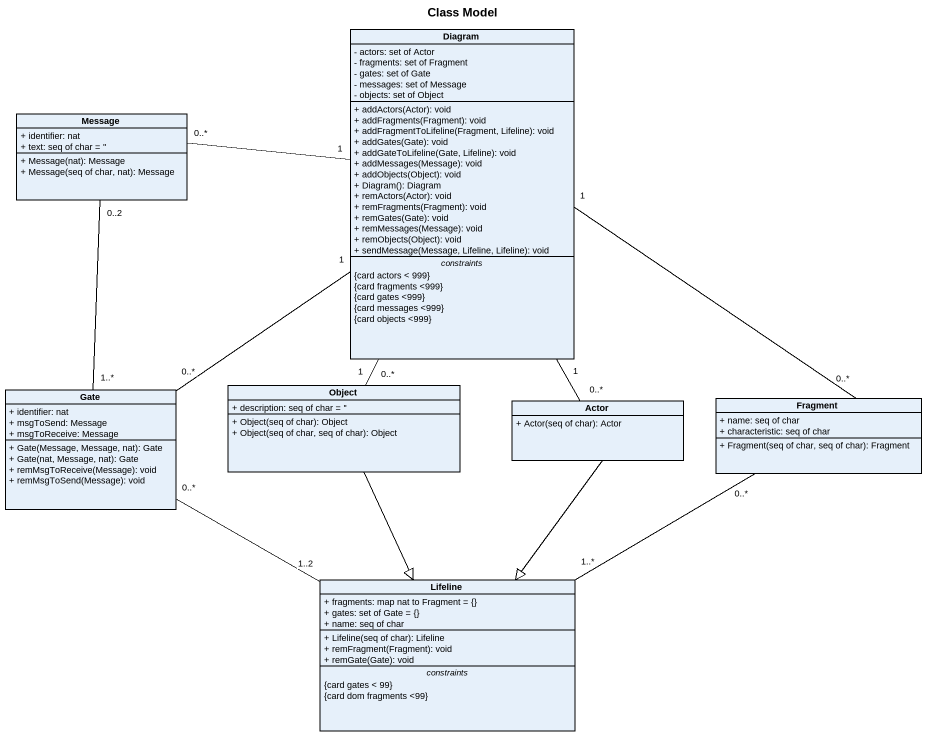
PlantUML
@startuml
title Class Model
hide circle
hide empty members
skinparam classAttributeIconSize 0
class Diagram {
  - actors: set of Actor
  - fragments: set of Fragment
  - gates: set of Gate
  - messages: set of Message
  - objects: set of Object
  --
  + addActors(Actor): void
  + addFragments(Fragment): void
  + addFragmentToLifeline(Fragment, Lifeline): void
  + addGates(Gate): void
  + addGateToLifeline(Gate, Lifeline): void
  + addMessages(Message): void
  + addObjects(Object): void
  + Diagram(): Diagram
  + remActors(Actor): void
  + remFragments(Fragment): void
  + remGates(Gate): void
  + remMessages(Message): void
  + remObjects(Object): void
  + sendMessage(Message, Lifeline, Lifeline): void
  -- constraints --
  {card actors < 999}
  {card fragments <999}
  {card gates <999}
  {card messages <999}
  {card objects <999}
}
class Message {
  + identifier: nat
  + text: seq of char = ''
  + Message(nat): Message
  + Message(seq of char, nat): Message
}
class Gate {
  + identifier: nat
  + msgToSend: Message
  + msgToReceive: Message
  + Gate(Message, Message, nat): Gate
  + Gate(nat, Message, nat): Gate
  + remMsgToReceive(Message): void
  + remMsgToSend(Message): void
}
class "Object" as Object_ {
  + description: seq of char = ''
  + Object(seq of char): Object
  + Object(seq of char, seq of char): Object
}
class "Actor" as Actor_ {
  + Actor(seq of char): Actor
}
class Fragment {
  + name: seq of char
  + characteristic: seq of char
  + Fragment(seq of char, seq of char): Fragment
}
class Lifeline {
  + fragments: map nat to Fragment = {}
  + gates: set of Gate = {}
  + name: seq of char
  --
  + Lifeline(seq of char): Lifeline
  + remFragment(Fragment): void
  + remGate(Gate): void
  -- constraints --
  {card gates < 99}
  {card dom fragments <99}
}
Message "0..*" -right- "1" Diagram
Gate "0..*" -up- "1" Diagram
Gate "1..*" -up- "0..2" Message
Object_ "0..*" -up- "1" Diagram
Object_ --|> Lifeline
Actor_ "0..*" -up- "1" Diagram
Actor_ --|> Lifeline
Fragment "0..*" -up- "1" Diagram
Lifeline "1..2" -left- "0..*" Gate
Lifeline "1..*" -right- "0..*" Fragment
@enduml
